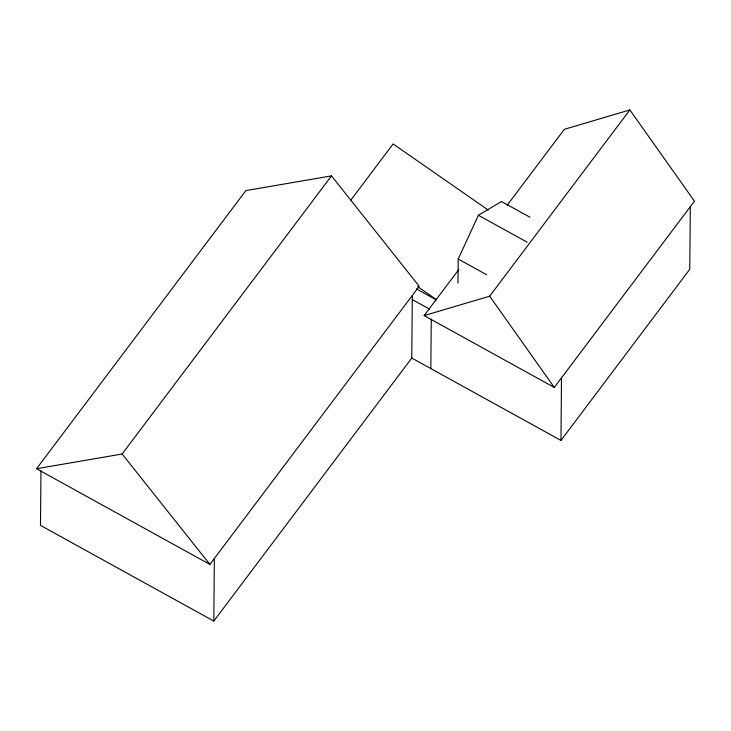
<?xml version="1.0" encoding="UTF-8"?>
<svg xmlns="http://www.w3.org/2000/svg" width="731" height="731" viewBox="0 0 731 731"><rect width="100%" height="100%" fill="white"/><g stroke="black" fill="none" stroke-linecap="round" stroke-linejoin="round"><path stroke-width="1.1" d="M40.963 470.737L40.488 525.388L213.817 621.076L411.772 358.062L412.311 295.452M213.817 621.076L214.357 558.457M430.824 368.588L431.263 319.1M457.999 283.025L458.209 259.039L478.376 215.261L501.503 201.509L530.039 217.262M411.772 358.062L560.96 440.427L561.499 377.808M690.311 206.672L689.762 269.291L560.96 440.427M36.55 468.726L245.881 190.599L331.49 175.879L419.21 286.287L209.879 564.414L36.55 468.726L122.15 454.006L331.49 175.879M350.825 200.13L393.123 143.943L488.198 210.035M507.15 205.292L564.323 129.332L629.866 109.924L694.45 201.171L554.262 387.43L424.135 315.591L458.693 269.675M424.135 315.591L489.679 296.183L629.866 109.924M478.376 215.261L527.17 242.199M458.209 259.039L486.736 274.783M416.368 288.864L436.252 299.838M412.275 299.582L429.435 309.049M417.657 286.634L436.361 299.637M122.15 454.006L209.879 564.414M489.679 296.183L554.262 387.43"/></g></svg>
